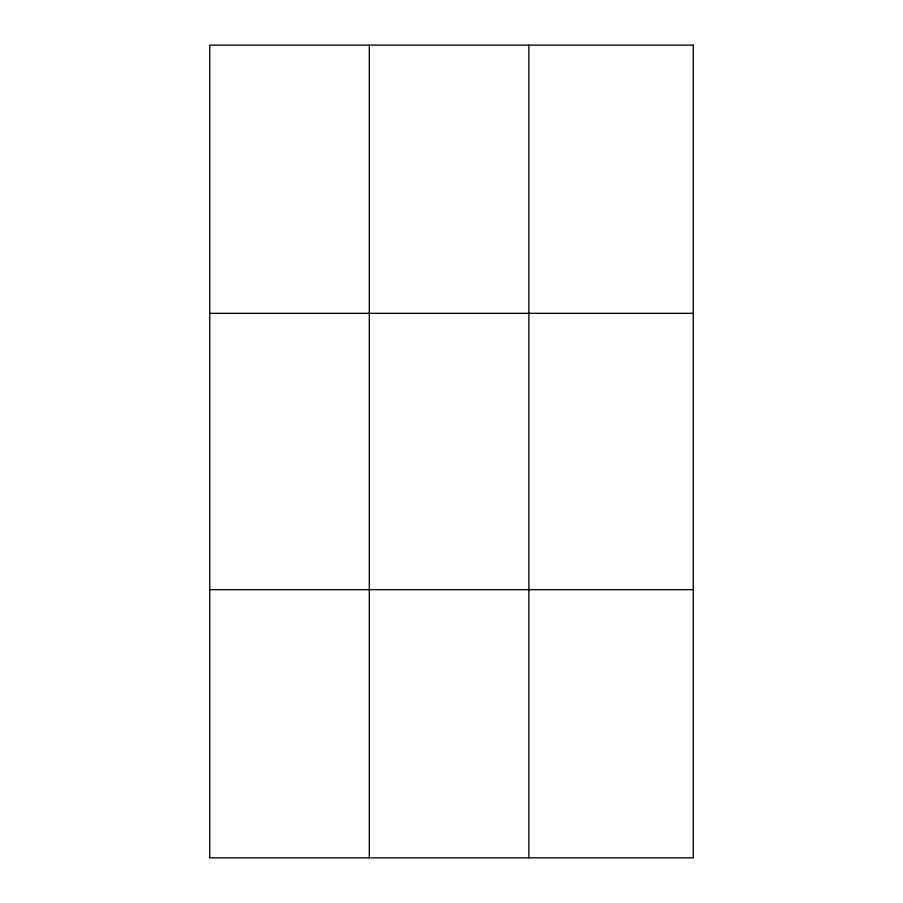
<?xml version="1.0" encoding="UTF-8"?>
<svg xmlns="http://www.w3.org/2000/svg" width="903" height="903" viewBox="0 0 903 903"><rect width="100%" height="100%" fill="white"/><g stroke="black" fill="none" stroke-linecap="round" stroke-linejoin="round"><path stroke-width="1.35" d="M369.304 857.85L369.304 45.15M528.865 857.85L528.865 45.15M209.733 313.341L693.267 313.341M209.733 589.659L693.267 589.659M693.267 45.15L693.267 857.85L209.733 857.85L209.733 45.15L693.267 45.15"/></g></svg>
